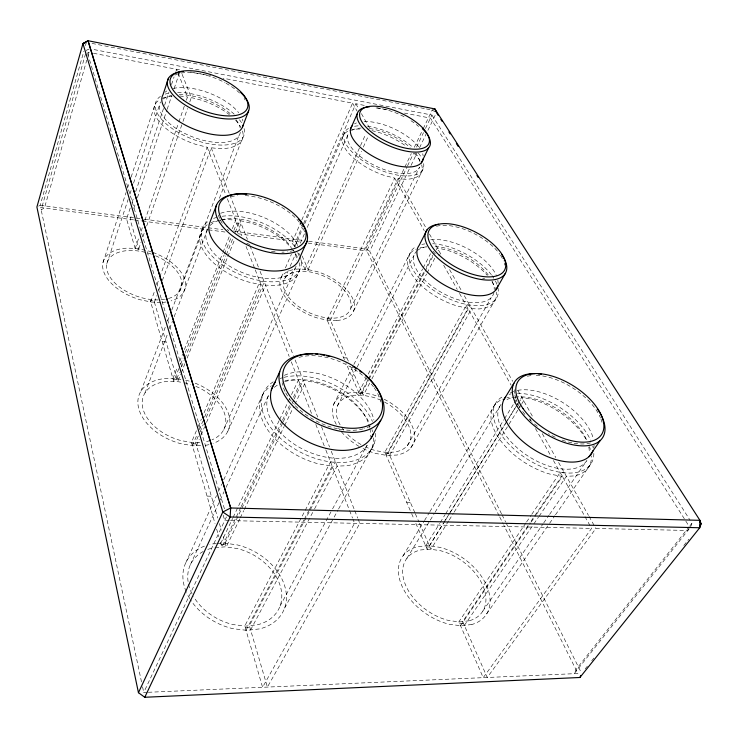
<?xml version="1.0" encoding="UTF-8"?>
<svg xmlns="http://www.w3.org/2000/svg" width="738" height="738" viewBox="0 0 738 738"><rect width="100%" height="100%" fill="white"/><g stroke="black" fill="none" stroke-linecap="round" stroke-linejoin="round"><path stroke-width="0.55" stroke-dasharray="3.69 2.77" d="M38.551 206.142L40.203 205.265L83.874 51.19M85.442 45.645L86.383 42.315M85.58 53.726L41.153 209.767L44.446 208.015L86.77 60.138M88.034 55.719L89.501 50.608M102.997 262.516L126.069 192.47M127.508 188.098L129.316 182.627M131.115 177.148L155.377 103.495M106.825 263.641L128.126 199.472M129.934 194.039L131.733 188.596M133.541 183.162L159.528 104.851M130.211 208.015L126.558 218.937L135.358 249.232L138.975 249.675L130.091 219.407L131.927 213.955M132.037 202.553L133.864 197.092M135.691 191.631L164.205 106.42M164.574 105.322L168.965 92.213M171.52 84.566L174.076 76.918M175.902 71.457L176.64 69.28L187.489 96.973L186.373 100.22M133.762 208.503L135.598 203.051M137.434 197.599L166.816 110.349M167.185 109.261L171.585 96.171M174.159 88.542L180.035 71.088M135.155 248.54L139.261 236.63M141.133 231.215L143.006 225.8M144.869 220.385L178.522 122.951M178.891 121.871L184.5 105.626M138.735 248.844L141.004 242.313M142.895 236.88L144.786 231.437M146.678 225.994L182.609 122.582M182.987 121.493L187.526 108.44M189.795 101.909L191.308 97.554L181.659 73.182M690.574 527.07L691.967 523.205L690.731 521.259M688.582 528.528L687.881 530.465L595.87 528.482L487.237 677.484L462.68 621.571L529.939 522.808M150.653 301.925L155.008 290.025M156.982 284.619L159.353 278.125M159.749 277.045L207.194 147.249L195.957 144.408A47.011 21.762 20.9 0 1 160.192 99.399M154.39 302.165L156.77 295.689M158.762 290.292L160.746 284.896M162.332 280.569L211.179 147.775L219.112 148.624A47.011 21.762 20.9 0 0 242.461 130.995M140.986 391.112L165.561 326.445M167.609 321.048L170.063 314.582M171.705 310.274L203.854 225.634M179.721 291.095L238.669 136.115M144.971 392.957L167.978 332.856M169.62 328.567L172.498 321.048M174.14 316.759L208.254 227.682M219.417 198.31L242.544 137.923M172.904 378.539L177.581 366.768M179.703 361.408L182.673 353.917M184.371 349.637L222.599 253.328M223.024 252.258L229.822 235.136M232.369 228.715L235.763 220.155L227.267 219.518A52.85 28.201 22.6 0 0 221.751 219.878M178.873 368.613L173.753 381.463L150.22 300.412L153.993 300.8L177.72 381.62L180.718 374.129M180.579 364.323L183.135 357.902M185.266 352.543L224.075 255.09M224.5 254.02L231.326 236.88M233.881 230.459L236.87 222.959L241.105 223.411L237.249 233.033M176.852 378.668L179.408 372.256M181.539 366.915L184.528 359.443M184.952 358.373L225.911 255.837M226.335 254.767L233.162 237.682M235.293 232.341L239.988 220.588L251.833 223.365A52.85 28.201 22.6 0 1 292.562 249.426M181.142 373.068L184.998 363.447M187.138 358.096L227.396 257.617M227.83 256.547L234.675 239.444M196.4 430.752L191.446 442.385L215.026 523.565M198.199 426.518L201.354 419.119M204.048 412.773L259.85 281.612L264.278 281.971L205.515 419.212M192.397 445.651L197.369 434.009M199.177 429.774L202.793 421.306M204.601 417.071L261.086 284.767L248.494 282.027A52.85 28.201 22.6 0 1 205.745 254.259A52.85 28.201 22.6 0 1 207.194 224.776M198.282 436.112L195.57 442.44L217.775 518.067M200.09 431.887L203.254 424.498M196.52 445.678L199.251 439.341M201.059 435.116L204.694 426.665M206.511 422.44L265.514 285.108L274.315 285.505A52.85 28.201 22.6 0 0 299.241 262.802M301.344 221.031L292.654 241.04L295.403 247.322M301.805 219.979L352.561 103.126L223.162 78.228M303.106 224.638L295.772 241.455L297.599 245.625M303.567 223.586L355.836 103.754L364.886 105.497M281.27 277.433L283.567 272.165M285.403 267.959L291.381 254.278M294.6 246.907L302.884 227.959M304.72 223.752L344.794 132.056M284.582 278.973L288.281 270.56M290.126 266.344L295.68 253.715M300.301 243.189L304.462 233.725M307.239 227.405L348.382 133.735A39.326 17.214 25 0 0 376.426 166.364A39.326 17.214 25 0 0 419.599 167.065L350.246 309.563M223.817 429.516L295.237 268.217M227.793 431.352L299.619 270.265M305.006 269.333L360.061 146.641M360.531 145.589L365.707 134.058M308.124 269.591L361.435 151.29M363.327 147.102L368.511 135.589M185.875 562.559L216.529 495.558M218.448 491.37L221.797 484.045M223.715 479.857L263.853 392.136M190.404 564.653L219.786 500.973M220.265 499.93L224.121 491.573M226.049 487.403L268.918 394.489A55.387 34.133 26.7 0 0 303.401 449.497A55.387 34.133 26.7 0 0 367.93 444.156M147.185 692.327L143.753 692.475L226.704 516.351M220.763 543.334L232.636 518.371M233.134 517.338L279.139 420.623M279.637 419.581L289.527 398.778M291.51 394.627L298.438 380.061L288.945 380.052A60.83 37.666 26.8 0 0 282.313 381.223M327.165 320.117L394.719 178.135L384.839 175.598A43.219 19.022 25 0 1 347.699 152.019A43.219 19.022 25 0 1 348.825 130.792M240.745 507.569L221.861 547.098L220.127 541.139M241.243 506.526L281.999 421.223M282.497 420.18L289.453 405.614M293.429 397.293L299.886 383.769L304.628 383.954L293.143 407.837M330.393 320.32L398.123 178.578L404.867 179.26A43.219 19.022 25 0 0 421.656 164.869M308.622 241.197L365.734 248.835L404.387 168.052M404.876 167.019L411.324 153.559M414.295 147.342L422.717 129.74M423.215 128.698L432.136 110.063L434.857 108.92M225.145 543.177L282.783 422.782M283.281 421.749L291.722 404.101M292.22 403.059L293.715 399.95M294.204 398.907L303.152 380.227L316.519 382.81A60.83 37.666 26.8 0 1 369.461 423.252M499.192 515.927L366.758 250.902L407.062 166.871M407.56 165.829L413.538 153.384M416.518 147.157L423.492 132.637M425.475 128.486L431.914 115.063L92.278 49.243M239.739 518.934L226.262 546.969L223.227 536.627M240.237 517.891L243.734 510.622M244.232 509.589L284.158 426.527M284.656 425.485L292.645 408.87M501.517 513.796L369.692 251.289L410.549 166.419M411.048 165.386L417.025 152.969M419.525 147.794L435.466 114.676M353.557 311.104L423.188 168.744M333.641 404.461L353.336 365.494M353.853 364.461L410.005 253.346M337.321 406.168L356.629 368.179M357.155 367.155L414.036 255.237M358.733 392.45L366.131 378.16M368.244 374.083L422.634 268.955M423.16 267.931L430.549 253.641M367.893 379.885L359.941 395.199L345.873 362.967M368.419 378.862L424.082 271.621M426.204 267.534L432.56 255.274M362.118 392.551L368.474 380.328M369 379.304L424.581 272.322M425.106 271.307L433.049 256.021M436.223 249.905L437.283 247.867L447.625 250.348A48.643 23.939 27.8 0 1 487.292 275.375M369.71 383.087L363.336 395.328L350.624 366.38M371.841 379.009L426.573 273.992M427.108 272.977L435.079 257.682M246.012 630.261L303.807 520.17M304.342 519.155L308.622 511M309.157 509.976L332.174 466.148L317.847 463.713A60.83 37.666 26.8 0 1 265.809 426.933A60.83 37.666 26.8 0 1 271.399 385.789M250.616 629.92L314.028 509.875M314.572 508.86L337.137 466.13L346.989 465.733A60.83 37.666 26.8 0 0 373.382 437.173M280.062 606.055L332.035 509.893M332.58 508.888L367.054 445.115M284.582 608.14L333.622 518.085M334.176 517.07L338.032 509.986M338.585 508.971L374.295 443.418M386.168 455.3L467.947 308.401L457.043 305.956A48.643 23.939 27.8 0 1 413.492 276.796A48.643 23.939 27.8 0 1 416.121 249.112M389.673 455.309L471.647 308.668L478.953 308.945A48.643 23.939 27.8 0 0 496.204 292.147M407.284 445.669L491.259 297.534M410.679 447.957L495.05 299.942M403.077 555.779L423.907 521.508M424.498 520.53L429.258 512.698M429.857 511.72L496.877 401.454M406.85 558.398L429.664 521.083M430.272 520.106L434.47 513.233M435.069 512.246L501.13 404.239A51.291 27.749 32.6 0 0 526.969 455.364A51.291 27.749 32.6 0 0 586.369 461.204M425.715 545.926L439.654 523.417M440.263 522.439L445.115 514.607M445.715 513.63L503.906 419.691M504.515 418.714L513.602 404.027M514.211 403.049L516.637 399.138M429.396 545.779L443.372 523.307M443.981 522.329L448.833 514.515M449.442 513.537L505.336 423.677M505.936 422.699L515.659 407.072M516.268 406.094L518.085 403.16M520.521 399.258L521.738 397.302L533.187 399.599A56.346 30.636 32.7 0 1 586.147 439.488M444.885 521.01L427.228 549.395L415.725 523.039M445.494 520.032L449.756 513.178M450.364 512.2L506.988 421.167M507.596 420.19L516.729 405.503M517.338 404.525L519.165 401.592M448.63 520.936L430.937 549.266L419.405 523.03M449.239 519.958L453.51 513.113M454.119 512.135L508.427 425.18M509.035 424.202L518.805 408.566M519.414 407.588L521.24 404.655M521.849 403.677L523.685 400.752L519.773 400.605M525.963 522.891L458.842 621.83L483.215 677.659L591.599 528.39L584.847 516.388M526.609 521.941L531.12 515.281M531.766 514.331L560.16 472.477L564.219 472.477L530.585 521.858M460.54 625.723L530.576 522.974M531.222 522.024L535.76 515.364M536.415 514.414L562.347 476.361L550.216 474.183A56.346 30.636 32.7 0 1 497.698 436.426A56.346 30.636 32.7 0 1 502.901 399.092M464.368 625.418L533.251 524.755M533.906 523.805L538.454 517.163M539.1 516.213L566.397 476.324L574.339 475.918A56.346 30.636 32.7 0 0 591.415 455.863M482.753 611.202L543.039 523.906M543.694 522.956L548.934 515.364M549.589 514.423L586.941 460.337M486.646 613.905L548.924 524.257M549.589 523.316L554.828 515.761M555.483 514.82L591.341 463.215M689.956 525.742L691.967 523.205M689.227 528.768L574.229 673.683L575.972 669.587L689.283 526.581L430.457 118.108L404.452 113.108M585.243 668.859L587.402 666.156M591.719 660.75L593.878 658.056M683.831 545.474L688.868 539.174M87.278 53.071L88.984 52.407M89.169 49.132L86.604 50.11L224.721 509.737M215.145 547.605L225.348 546.84L237.23 548.528A49.446 36.605 27.3 0 1 280.606 587.19A49.446 36.605 27.3 0 1 257.479 624.782L245.736 626.11L233.153 624.588A49.446 36.605 27.3 0 1 193.624 596.701M216.354 543.657L211.935 543.989A54.437 40.304 27.3 0 0 209.813 544.45M217.461 543.574L224.38 543.067L237.424 544.939A54.437 40.304 27.3 0 1 285.126 587.457A54.437 40.304 27.3 0 1 259.776 628.868L246.824 630.353L232.931 628.684A54.437 40.304 27.3 0 1 190.358 599.588M148.329 692.281L577.937 673.526L503.833 525.207M200.635 445.558L193.125 445.78L180.782 443.686A47.97 31.042 21.6 0 1 138.596 408.031A47.97 31.042 21.6 0 1 164.952 378.52L176.161 378.539L181.244 379.489M199.73 442.33L192.304 442.532L181.124 440.632A43.57 28.192 21.6 0 1 142.84 408.271A43.57 28.192 21.6 0 1 166.696 381.463L176.899 381.463L183.162 382.625M245.293 627.761L249.951 627.669M459.553 623.444L463.473 623.37M515.631 397.201L510.087 397.247A56.346 30.636 32.7 0 0 506.858 397.847M221.096 544.45L225.542 544.506M426.167 546.959L429.94 547.006M229.343 520.613L224.749 520.511L223.107 514.995M230.496 520.631L591.599 528.39M207.055 496.102L211.363 496.231M406.647 502.237L410.328 502.347M160.783 302.396L151.308 302.054L140.211 299.766A43.136 24.492 19.5 0 1 103.135 269.73A43.136 24.492 19.5 0 1 127.923 248.116L138.117 248.715L148.661 251.031A43.136 24.492 19.5 0 1 151.788 252.045M191.843 443.741L196.013 443.953M385.393 453.519L388.972 453.704M173.162 379.406L177.157 379.701M359.092 393.271L362.543 393.529M162.194 341.648L166.087 341.998M343.576 357.699L346.943 358.004M179.804 95.977L187.489 96.973M40.203 205.265L142.997 219.029M144.141 219.177L222.95 229.73M234.38 231.252L304.047 240.579M133.504 219.859L40.673 207.507L141.595 682.327M134.639 220.016L141.456 220.92M142.6 221.068L207.396 229.693M208.531 229.841L225.579 232.11M238.088 233.78L301.399 242.202M308.161 243.097L366.758 250.902M185.635 380.31L187.83 380.716A47.97 31.042 21.6 0 1 189.934 381.334M184.251 382.828L187.526 383.437A43.57 28.192 21.6 0 1 190.681 384.397M93.477 53.274L180.404 69.999M190.533 71.946L210.782 75.848M377.321 107.886L388.622 110.063M92.029 43.422L368.862 97.665M369.987 97.886L425.356 108.735M426.49 108.956L429.876 109.621M438.031 250.357L438.796 250.542M191.308 97.554L201.944 100.368A47.011 21.762 20.9 0 1 229.352 114.639M371.915 130.635L380.291 132.895A43.219 19.022 25 0 1 406.712 146.705M432.136 110.063L436.462 112.61M365.734 248.835L369.692 251.289M431.914 115.063L690.104 520.29M355.836 103.754L358.622 108.68M361.408 113.606L370.319 129.371M398.123 178.578L426.094 228.07M429.451 234.011L441.066 254.555M449.571 269.61L461.481 290.68M464.313 295.698L512.725 381.371M517.79 390.328L532.688 416.684M542.264 433.621L555.779 457.532M558.592 462.514L588.5 515.447M589.072 516.443L595.87 528.482M352.561 103.126L357.017 111.051M394.719 178.135L424.249 230.671M443.686 265.246L457.237 289.361M459.497 293.383L511.12 385.208M529.866 418.575L530.991 420.568M535.484 428.557L551.185 456.499M553.435 460.494L584.284 515.382M502.034 514.829L505.65 522.034M506.167 523.067L581.129 672.336M499.709 516.96L503.316 524.183M302.174 256.04L308.475 270.385L305.292 269.997L300.883 259.896M348.327 361.14L329.831 319.019L326.537 318.678L345.412 361.915M414.867 512.689L388.354 452.293L469.986 305.735L466.278 305.44L384.839 452.256L411.186 512.633M415.319 513.722L418.953 521.997M297.682 252.562L299.056 255.708M411.638 513.676L413.917 518.879M211.179 147.775L229.398 193.817M229.813 194.887L247.424 239.38M249.951 245.772L258.374 267.064M260.062 271.326L293.42 355.642M295.117 359.923L317.727 417.071M321.528 426.684L329.563 446.979M331.251 451.25L354.351 509.626M354.766 510.687L357.709 518.113M358.124 519.174L359.803 523.417L267.396 687.078L249.379 625.704L335.476 461.933L330.504 461.905L244.776 625.999L262.58 687.29L354.572 523.297L352.912 519.063M207.194 147.249L225.68 194.426M227.359 198.716L241.879 235.754M246.058 246.418L254.831 268.807M255.256 269.877L289.204 356.509M291.298 361.86L311.63 413.741M315.827 424.442L325.476 449.055M325.892 450.125L349.175 509.543M349.591 510.604L352.496 518.011M219.38 523.528L221.299 530.078M216.621 529.054L218.854 536.747M142.554 686.838L143.753 692.475M376.039 107.942A37.795 15.959 25 0 1 405.559 117.49M410.955 120.718A37.795 15.959 25 0 1 418.603 126.456M354.535 123.892A39.465 17.094 25 0 1 356.472 122.942M364.102 121.512A39.465 17.094 25 0 1 419.046 147.323M422.634 153.744A39.465 17.094 25 0 1 423.169 155.838M423.649 163.587A43.293 18.957 25 0 1 375.633 168.024A43.293 18.957 25 0 1 348.493 128.412M354.526 126.299A43.293 18.957 25 0 1 358.853 125.82M367.478 126.272A43.293 18.957 25 0 1 413.234 147.692M418.345 153.089A43.293 18.957 25 0 1 421.453 157.628M349.812 130.405A43.219 19.022 25 0 1 361.011 129.049M413.917 153.015A43.219 19.022 25 0 1 421.324 163.882M351.722 130.414A39.326 17.214 25 0 1 361.122 128.043M369.563 128.523A39.326 17.214 25 0 1 410.162 147.526M415.254 152.849A39.326 17.214 25 0 1 419.885 161.539M420.07 247.848A48.643 23.939 27.8 0 1 426.592 247.027M491.942 281.565A48.643 23.939 27.8 0 1 495.991 290.947M493.953 292.543A44.271 21.67 27.8 0 1 443.446 293.539A44.271 21.67 27.8 0 1 416.444 251.39M417.293 250.588A44.271 21.67 27.8 0 1 428.28 246.52M435.06 246.446A44.271 21.67 27.8 0 1 488.87 275.827M492.209 281.446A44.271 21.67 27.8 0 1 494.266 289.573M384.516 402.035A40.396 24.28 28.5 0 1 410.54 431.435A40.396 24.28 28.5 0 1 394.498 452.08L385.587 452.385L375.78 450.66A40.396 24.28 28.5 0 1 365.808 446.988M360.983 444.507A40.396 24.28 28.5 0 1 346.648 433.455M343.76 430.162A40.396 24.28 28.5 0 1 353.926 395.245L362.616 395.19L371.989 396.989A40.396 24.28 28.5 0 1 380.421 400.051M484.681 278.54A42.61 20.138 27.7 0 1 482.634 278.355M435.3 253.89A42.61 20.138 27.7 0 1 433.04 251.206M436.536 226.262A42.61 20.138 27.7 0 1 499.838 254.259M500.502 255.228A42.61 20.138 27.7 0 1 503.547 260.966M504.238 263.088A42.61 20.138 27.7 0 1 504.654 265.154M497.882 287.608A48.745 23.865 27.8 0 1 444.479 296.685A48.745 23.865 27.8 0 1 416.001 246.612M421.804 244.444A48.745 23.865 27.8 0 1 424.95 243.9M432.634 243.706A48.745 23.865 27.8 0 1 491.314 274.684M491.988 275.578A48.745 23.865 27.8 0 1 493.814 278.235M495.382 280.947A48.745 23.865 27.8 0 1 497.089 284.813M430.734 239.804A44.455 21.531 27.7 0 1 496.48 275.8M497.818 280.145A44.455 21.531 27.7 0 1 498.095 283.309M384.221 399.276A44.474 26.734 28.5 0 1 414.101 431.795A44.474 26.734 28.5 0 1 396.629 455.06L386.804 455.42L375.983 453.51A44.474 26.734 28.5 0 1 363.022 448.529M359.166 446.453A44.474 26.734 28.5 0 1 340.439 430.605M339.794 429.774A44.474 26.734 28.5 0 1 338.594 428.114M336.288 424.368A44.474 26.734 28.5 0 1 351.961 392.487L361.509 392.431L371.804 394.424A44.474 26.734 28.5 0 1 379.12 396.952M506.914 399.581A51.291 27.749 32.6 0 1 511.775 397.8M515.069 397.164A51.291 27.749 32.6 0 1 586.516 439.793M588.804 446.997A51.291 27.749 32.6 0 1 589.173 453.233M240.32 132.351A42.786 19.705 21 0 1 192.996 137.065A42.786 19.705 21 0 1 160.626 101.936M163.273 98.975A42.786 19.705 21 0 1 171.733 95.423M179.288 94.685A42.786 19.705 21 0 1 230.081 113.56M235.966 119.648A42.786 19.705 21 0 1 240.219 128.015M274.351 387.367A55.387 34.133 26.7 0 1 278.66 384.323M284.637 381.703A55.387 34.133 26.7 0 1 367.994 422.035M368.806 424.258A55.387 34.133 26.7 0 1 369.72 427.597M369.941 428.704A55.387 34.133 26.7 0 1 370.227 436.647M296.095 266.178A48.108 25.535 22.7 0 1 240.985 272.008A48.108 25.535 22.7 0 1 207.655 228.632M210.145 225.422A48.108 25.535 22.7 0 1 220.09 220.09M221.16 219.813A48.108 25.535 22.7 0 1 290.947 246.723M295.311 254.379A48.108 25.535 22.7 0 1 296.768 260.708M589.441 446.582A56.346 30.636 32.7 0 1 590.382 449.543M162.295 98.348A47.011 21.762 20.9 0 1 172.138 96.078M235.597 120.276A47.011 21.762 20.9 0 1 240.745 127.111M211.077 222.636A52.85 28.201 22.6 0 1 216.677 220.773M217.645 220.551A52.85 28.201 22.6 0 1 220.699 220.016M293.198 250.256A52.85 28.201 22.6 0 1 295.126 253.06M295.698 254.01A52.85 28.201 22.6 0 1 298.004 258.678M371.943 429.571A60.83 37.666 26.8 0 1 372.542 431.776M593.832 453.418A56.475 30.562 32.6 0 1 527.633 459.359A56.475 30.562 32.6 0 1 503.27 396.361M509.017 394.323A56.475 30.562 32.6 0 1 511.157 393.898M517.523 393.372A56.475 30.562 32.6 0 1 590.566 440.106M592.752 446.093A56.475 30.562 32.6 0 1 593.269 448.234M590.52 442.929A49.464 25.885 32.3 0 1 574.118 443.289M571.885 442.874A49.464 25.885 32.3 0 1 561.267 439.774M555.244 437.247A49.464 25.885 32.3 0 1 548.389 433.695M537.338 426.287A49.464 25.885 32.3 0 1 532.356 422.108M531.563 421.389A49.464 25.885 32.3 0 1 529.294 419.184M524.949 414.433A49.464 25.885 32.3 0 1 521.176 409.424M519.995 407.597A49.464 25.885 32.3 0 1 516.139 399.627M515.779 398.557A49.464 25.885 32.3 0 1 514.838 394.369M514.718 393.363A49.464 25.885 32.3 0 1 514.755 389.304M527.356 376.279A49.464 25.885 32.3 0 1 532.707 375.457M536.212 375.384A49.464 25.885 32.3 0 1 600.446 417.754M600.87 418.815A49.464 25.885 32.3 0 1 602.356 424.055M510.373 392.939A51.531 27.601 32.5 0 1 514.617 391.122M517.679 390.356A51.531 27.601 32.5 0 1 563.002 402.671A51.531 27.601 32.5 0 1 593.269 438.556M594.053 445.171A51.531 27.601 32.5 0 1 593.859 447.412M155.607 255.791A39.179 22.241 19.5 0 1 181.437 280.366A39.179 22.241 19.5 0 1 165.663 299.176M164.611 299.37A39.179 22.241 19.5 0 1 107.204 271.021A39.179 22.241 19.5 0 1 151.456 254.176M244.094 128.578A47.103 21.688 21 0 1 191.972 138.928A47.103 21.688 21 0 1 160.423 96.41M165.229 94.113A47.103 21.688 21 0 1 170.247 92.914M177.627 92.361A47.103 21.688 21 0 1 234.638 114.565M239.49 119.796A47.103 21.688 21 0 1 241.501 122.674M165.017 92.296A42.952 19.566 21 0 1 166.88 90.912M173.153 88.468A42.952 19.566 21 0 1 238.651 112.693M242.359 119.141A42.952 19.566 21 0 1 242.913 121.069M370.384 426.038A53.487 31.937 26.7 0 1 364.212 428.575M363.087 428.898A53.487 31.937 26.7 0 1 326.344 425.485M325.32 425.097A53.487 31.937 26.7 0 1 292.709 402.92M291.353 401.306A53.487 31.937 26.7 0 1 285.412 392.265M284.969 391.371A53.487 31.937 26.7 0 1 282.101 382.662M298.973 357.413A53.487 31.937 26.7 0 1 369.028 381.472M371.279 384.028A53.487 31.937 26.7 0 1 373.474 386.823M374.157 387.773A53.487 31.937 26.7 0 1 377.127 392.524M377.681 393.575A53.487 31.937 26.7 0 1 380.817 402.026M375.457 433.354A60.986 37.583 26.7 0 1 301.602 452.763A60.986 37.583 26.7 0 1 273.217 381.85M280.043 378.548A60.986 37.583 26.7 0 1 283.078 377.588M284.13 377.321A60.986 37.583 26.7 0 1 372.413 421.453M189.767 598.647A54.437 40.304 27.3 0 1 186.613 592.679M186.151 591.627A54.437 40.304 27.3 0 1 204.694 546.028M192.028 593.804A49.446 36.605 27.3 0 1 203.992 551.083M207.802 549.432A49.446 36.605 27.3 0 1 214.029 547.688M195.884 386.361A43.57 28.192 21.6 0 1 224.776 414.276A43.57 28.192 21.6 0 1 212 439.811M210.136 440.531A43.57 28.192 21.6 0 1 203.937 442.08M300.006 256.049A52.961 28.118 22.7 0 1 243.097 275.837A52.961 28.118 22.7 0 1 208.633 220.994M213.577 218.439A52.961 28.118 22.7 0 1 218.125 217.018M222.147 216.271A52.961 28.118 22.7 0 1 294.794 246.603M298.816 253.162A52.961 28.118 22.7 0 1 299.619 255.016M284.333 375.365A55.673 33.976 26.7 0 1 337.589 380.587A55.673 33.976 26.7 0 1 373.917 420.134M174.989 75.073A41.162 18.293 21.2 0 1 180.109 73.293M181.114 73.09A41.162 18.293 21.2 0 1 225.007 82.711M225.994 83.256A41.162 18.293 21.2 0 1 235.966 89.879M236.833 90.59A41.162 18.293 21.2 0 1 239.998 93.458M244.103 98.32A41.162 18.293 21.2 0 1 245.127 99.953M195.164 383.17A47.97 31.042 21.6 0 1 228.854 414.811A47.97 31.042 21.6 0 1 212.987 443.455M209.002 444.636A47.97 31.042 21.6 0 1 204.749 445.438M293.881 250.366A46.356 23.791 22.8 0 1 287.396 251.815M284.167 252.101A46.356 23.791 22.8 0 1 281.898 252.165M275.154 251.815A46.356 23.791 22.8 0 1 269.97 251.058M249.831 244.647A46.356 23.791 22.8 0 1 246.75 243.162M228.789 230.809A46.356 23.791 22.8 0 1 227.276 229.315M222.295 223.282A46.356 23.791 22.8 0 1 220.09 219.509M219.601 218.457A46.356 23.791 22.8 0 1 218.051 213.291M230.929 196.769A46.356 23.791 22.8 0 1 237.498 195.653M245.21 195.588A46.356 23.791 22.8 0 1 299.296 222.221M299.988 223.134A46.356 23.791 22.8 0 1 304.545 231.88M220.607 213.282A48.321 25.387 22.7 0 1 297.054 243.78M152.821 252.405A43.136 24.492 19.5 0 1 184.316 278.327A43.136 24.492 19.5 0 1 171.087 300.892M166.151 301.98A43.136 24.492 19.5 0 1 161.853 302.432M471.933 624.468L461.241 625.815L449.276 624.265A50.922 33.404 35.2 0 1 401.269 584.385A50.922 33.404 35.2 0 1 418.354 546.535L428.732 545.677L440.069 547.393A50.922 33.404 35.2 0 1 487.006 586.479A50.922 33.404 35.2 0 1 471.933 624.468M469.368 620.741L459.673 621.94L448.833 620.529A46.254 30.332 35.2 0 1 405.273 584.339A46.254 30.332 35.2 0 1 420.697 549.948L430.143 549.155L440.466 550.705A46.254 30.332 35.2 0 1 483.141 586.24A46.254 30.332 35.2 0 1 469.368 620.741M336.814 320.504L327.746 320.237L317.884 318.152A39.889 21.66 24.9 0 1 281.178 289.849A39.889 21.66 24.9 0 1 298.733 268.992L307.571 269.471L316.999 271.584A39.889 21.66 24.9 0 1 353.041 299.425A39.889 21.66 24.9 0 1 336.814 320.504M288.475 297.008A36.236 19.668 24.9 0 0 347.146 313.77A36.236 19.668 24.9 0 0 316.021 273.318A36.236 19.668 24.9 0 0 288.475 297.008"/><path stroke-width="1.11" d="M138.449 692.705L222.821 512.024L230.662 507.984L699.928 520.336L699.744 527.744L230.136 516.997L222.821 512.024L82.951 43.597L88.043 40.747L230.671 507.938L230.136 516.997L144.777 697.272L138.449 692.705L36.9 207.009L82.951 43.597L88.053 40.728L434.857 108.92L699.928 520.336L701.1 523.86L699.744 527.744L579.92 677.484L144.777 697.272M168.448 78.302L162.987 94.768A42.952 19.566 21 0 0 195.782 129.842A42.952 19.566 21 0 0 243.023 125.192M242.442 127.148L248.558 111.078M216.529 205.044L209.85 222.489A48.321 25.387 22.7 0 0 246.141 265.126A48.321 25.387 22.7 0 0 299.563 258.171L307.063 241.215M579.92 677.484L580.778 675.427M350.596 128.873L357.192 113.855M271.316 390.005L279.748 371.731M421.361 162.803L428.538 148.052M427.118 229.721L419.138 245.431A44.455 21.531 27.7 0 0 448.427 287.193A44.455 21.531 27.7 0 0 497.818 285.652M371.196 437.985L380.78 420.254M496.573 288.816L505.327 273.374M503.916 399.609L513.906 383.262M589.09 456.61L600.16 440.568M699.661 525.659L701.1 523.86L699.855 521.923M82.951 43.597L85.525 42.638M436.462 112.61L438.335 115.506M440.826 119.381L442.071 121.318M448.916 131.964L450.162 133.892M456.388 143.569L458.261 146.475M476.942 175.506L478.187 177.443M88.043 40.747L230.662 507.984M423.234 158.753A39.465 17.094 25 0 1 379.913 159.888A39.465 17.094 25 0 1 352.137 125.894M427.33 134.51A39.787 16.799 25 0 1 411.832 151.927A39.787 16.799 25 0 1 363.751 128.882A39.787 16.799 25 0 1 369.48 106.779M422.33 128.587A39.787 16.799 25 0 1 426.675 133.569M501.582 254.407A44.861 21.199 27.7 0 1 488.381 280.108A44.861 21.199 27.7 0 1 433.391 253.743A44.861 21.199 27.7 0 1 438.713 224.26M593.094 450.54A51.531 27.601 32.5 0 1 534.819 450.143A51.531 27.601 32.5 0 1 505.558 397.007M597.411 409A52.066 27.251 32.3 0 1 583.481 445.89A52.066 27.251 32.3 0 1 519.118 409.415A52.066 27.251 32.3 0 1 535.059 373.668M538.159 373.843A52.066 27.251 32.3 0 1 541.406 374.231M240.828 92.637A43.33 19.253 21.2 0 1 233.097 118.855A43.33 19.253 21.2 0 1 175.589 97.61A43.33 19.253 21.2 0 1 183.568 71.485M373.188 433.999A55.673 33.976 26.7 0 1 305.56 440.531A55.673 33.976 26.7 0 1 275.385 382.127M365.494 375.688A56.309 33.616 26.7 0 1 365.467 430.688A56.309 33.616 26.7 0 1 286.39 398.133A56.309 33.616 26.7 0 1 312.506 353.871M315.633 354.046A56.309 33.616 26.7 0 1 317.774 354.249M321.03 354.683A56.309 33.616 26.7 0 1 324.305 355.264M326.482 355.734A56.309 33.616 26.7 0 1 329.794 356.574M353.244 366.731A56.309 33.616 26.7 0 1 355.993 368.474M359.544 370.928A56.309 33.616 26.7 0 1 361.251 372.21M298.807 219.334A48.8 25.046 22.8 0 1 284.665 253.688A48.8 25.046 22.8 0 1 219.638 222.479A48.8 25.046 22.8 0 1 246.778 194.371M436.057 111.687L434.857 108.938L436.066 111.687M368.308 129.427A37.832 15.922 25 0 0 427.606 145.441A37.832 15.922 25 0 0 387.561 108.237A37.832 15.922 25 0 0 368.308 129.427M439.11 255.062A42.656 20.101 27.7 0 0 504.34 270.542A42.656 20.101 27.7 0 0 457.053 225.164A42.656 20.101 27.7 0 0 439.11 255.062M523.094 408.658A49.52 25.848 32.3 0 0 599.311 437.154A49.52 25.848 32.3 0 0 557.144 377.764A49.52 25.848 32.3 0 0 523.094 408.658M183.55 100.267A41.199 18.256 21.2 0 0 247.258 108.458A41.199 18.256 21.2 0 0 196.04 71.199A41.199 18.256 21.2 0 0 183.55 100.267M294.102 401.306A53.551 31.891 26.7 0 0 379.415 416.841A53.551 31.891 26.7 0 0 324.286 354.784A53.551 31.891 26.7 0 0 294.102 401.306M227.23 226.474A46.402 23.754 22.8 0 0 302.525 243.808A46.402 23.754 22.8 0 0 257.368 195.376A46.402 23.754 22.8 0 0 227.23 226.474"/></g></svg>
